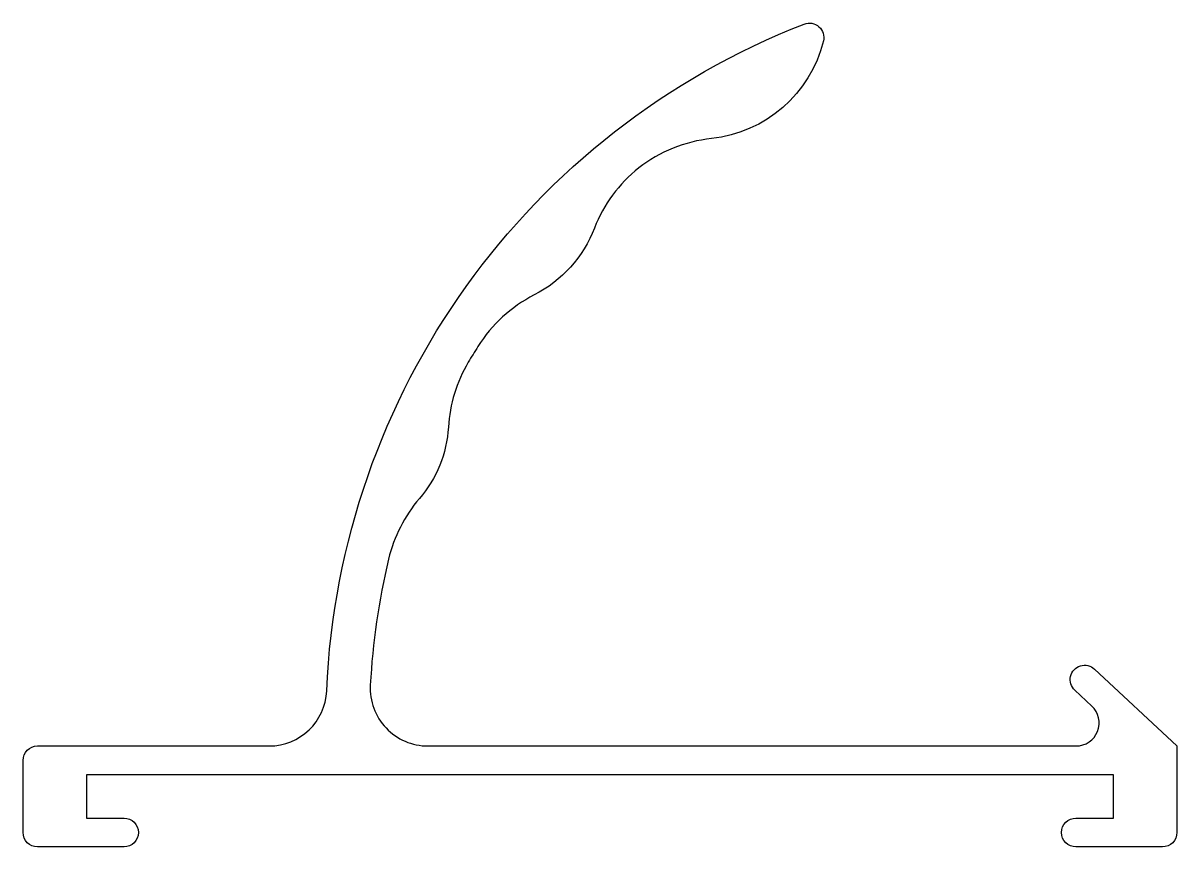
# Model space of a CAD drawing. Extents: x 237.9 to 277.9, y 235.7 to 264.2.
import ezdxf

# ---------------------------------------------------------------- set-up
doc = ezdxf.new("R2010")
doc.units = 0
doc.layers.add('ANA', color=220, linetype='CONTINUOUS')

msp = doc.modelspace()

# ---------------------------------------------------------------- linework, layer by layer
at = {"layer": 'ANA'}
msp.add_lwpolyline([(240.102, 238.159), (240.102, 236.659), (241.402, 236.659, -1), (241.402, 235.659), (238.402, 235.659, -0.414214), (237.902, 236.159), (237.902, 238.659, -0.414214), (238.402, 239.159), (246.431, 239.159, 0.401712), (248.429, 241.073, -0.297594), (264.98, 264.19, -0.608334), (265.647, 263.603, -0.314499), (261.764, 260.218, 0.138492), (259.243, 259.203, 0.13158), (257.713, 257.117, -0.183485), (255.621, 254.797, 0.134532), (253.672, 253.012, 0.006575), (253.336, 252.462, 0.119262), (252.645, 250.214, -0.163444), (251.641, 247.735, 0.119262), (250.573, 245.64, 0.045197), (249.94, 241.265, 0.42993), (251.937, 239.159), (274.405, 239.159, 0.680876), (274.951, 240.544), (274.362, 241.093, -1), (275.044, 241.824), (277.902, 239.159), (277.902, 236.159, -0.414214), (277.402, 235.659), (274.402, 235.659, -1), (274.402, 236.659), (275.702, 236.659), (275.702, 238.159)], format="xyb", close=True, dxfattribs=at)

doc.saveas('drawing.dxf')
